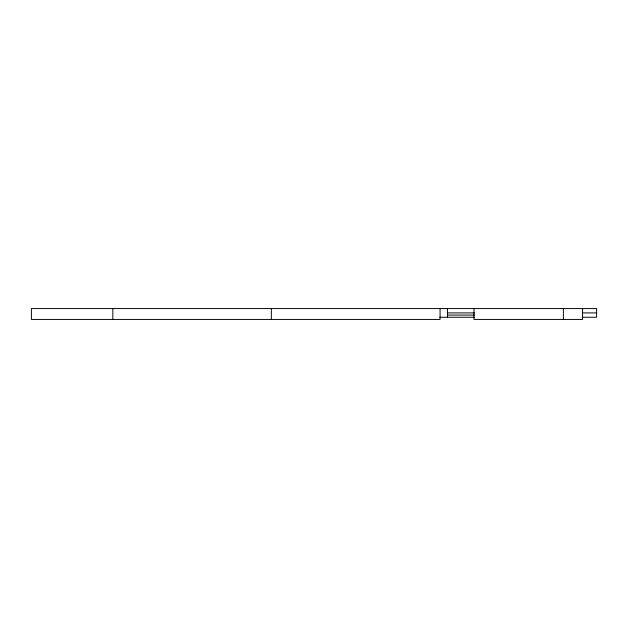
<?xml version="1.0" encoding="UTF-8"?>
<svg xmlns="http://www.w3.org/2000/svg" width="628" height="628" viewBox="0 0 628 628"><rect width="100%" height="100%" fill="white"/><g stroke="black" fill="none" stroke-linecap="round" stroke-linejoin="round"><path stroke-width="0.94" d="M447.458 312.917L474.485 312.917M583.326 312.917L596.6 312.917M447.458 315.083L474.485 315.083M439.733 317.258L474.485 317.258M582.486 317.258L596.6 317.258L596.6 308.568L31.4 308.568L31.4 319.432L440.071 319.432L440.071 308.568M582.556 308.568L582.556 319.432L473.991 319.432L473.999 308.568M563.379 308.568L563.379 319.432M447.458 308.568L447.458 317.258M271.343 308.568L271.343 319.432M112.828 308.568L112.828 319.432"/></g></svg>
